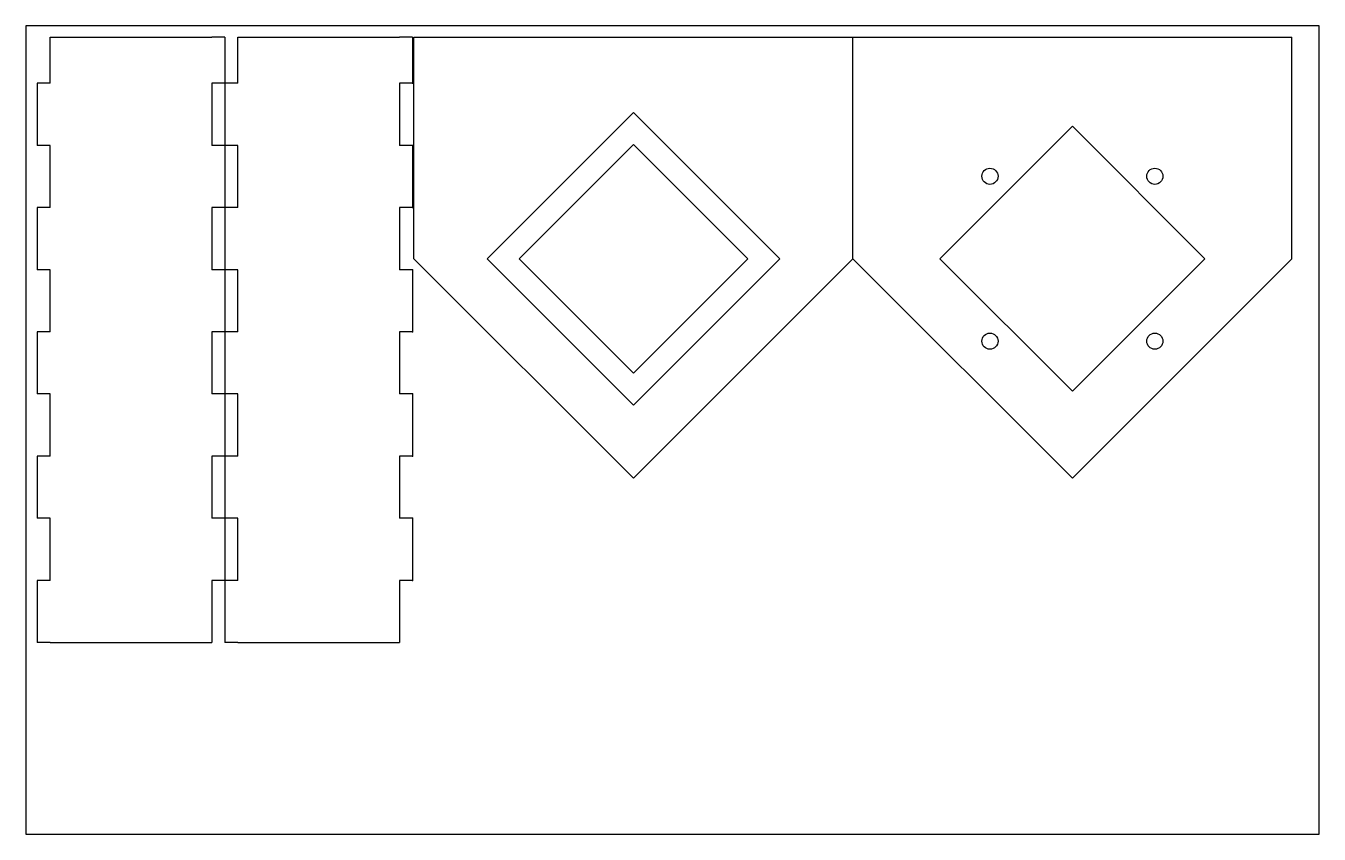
# Model space of a CAD drawing. Header units: millimetres. Extents: x 59395 to 60195, y 15359 to 15859.
import ezdxf

# ---------------------------------------------------------------- set-up
doc = ezdxf.new("R2010")
doc.units = ezdxf.units.MM
doc.layers.add('Tyk fuldstregslinje (Optegning)', color=7, linetype='Continuous', lineweight=30)

msp = doc.modelspace()

# ---------------------------------------------------------------- linework, layer by layer
at = {"layer": 'Tyk fuldstregslinje (Optegning)'}
for p, q in [((60194.76, 15859.01), (59394.76, 15859.01)), ((59394.76, 15859.01), (59394.76, 15359.01)), ((60194.76, 15359.01), (60194.76, 15859.01)), ((59409.83, 15823.5), (59409.83, 15851.94)), ((59409.83, 15851.94), (59509.83, 15851.94)), ((59517.83, 15851.94), (59509.83, 15851.94)), ((59517.83, 15851.94), (59517.83, 15823.5)), ((59525.83, 15823.5), (59525.83, 15851.94)), ((59525.83, 15851.94), (59625.83, 15851.94)), ((59633.83, 15851.94), (59625.83, 15851.94)), ((59633.83, 15851.94), (59633.83, 15823.5)), ((59634.83, 15851.94), (59906.36, 15851.94)), ((59634.83, 15714.97), (59634.83, 15851.94)), ((59906.36, 15851.94), (60177.89, 15851.94)), ((59906.36, 15714.97), (59906.36, 15851.94)), ((60177.89, 15714.97), (60177.89, 15851.94)), ((59401.83, 15823.5), (59401.83, 15785.06)), ((59409.83, 15823.5), (59401.83, 15823.5)), ((59509.83, 15823.5), (59509.83, 15785.06)), ((59517.83, 15823.5), (59509.83, 15823.5)), ((59517.83, 15823.5), (59517.83, 15785.06)), ((59525.83, 15823.5), (59517.83, 15823.5)), ((59625.83, 15823.5), (59625.83, 15785.06)), ((59633.83, 15823.5), (59625.83, 15823.5)), ((59770.6, 15805.48), (59680.09, 15714.97)), ((59861.11, 15714.97), (59770.6, 15805.48)), ((60042.13, 15796.99), (59960.1, 15714.97)), ((60124.15, 15714.97), (60042.13, 15796.99)), ((59409.83, 15785.06), (59401.83, 15785.06)), ((59409.83, 15746.62), (59409.83, 15785.06)), ((59517.83, 15785.06), (59509.83, 15785.06)), ((59517.83, 15785.06), (59517.83, 15746.62)), ((59525.83, 15785.06), (59517.83, 15785.06)), ((59525.83, 15746.62), (59525.83, 15785.06)), ((59633.83, 15785.06), (59625.83, 15785.06)), ((59633.83, 15785.06), (59633.83, 15746.62)), ((59770.6, 15785.68), (59699.89, 15714.97)), ((59841.31, 15714.97), (59770.6, 15785.68)), ((59401.83, 15746.62), (59401.83, 15708.18)), ((59409.83, 15746.62), (59401.83, 15746.62)), ((59509.83, 15746.62), (59509.83, 15708.18)), ((59517.83, 15746.62), (59509.83, 15746.62)), ((59517.83, 15746.62), (59517.83, 15708.18)), ((59525.83, 15746.62), (59517.83, 15746.62)), ((59625.83, 15746.62), (59625.83, 15708.18)), ((59633.83, 15746.62), (59625.83, 15746.62)), ((59634.83, 15714.97), (59770.6, 15579.2)), ((59680.09, 15714.97), (59770.6, 15624.46)), ((59699.89, 15714.97), (59770.6, 15644.26)), ((59770.6, 15644.26), (59841.31, 15714.97)), ((59770.6, 15579.2), (59906.36, 15714.97)), ((59770.6, 15624.46), (59861.11, 15714.97)), ((59906.36, 15714.97), (60042.13, 15579.2)), ((59960.1, 15714.97), (60042.13, 15632.94)), ((60042.13, 15632.94), (60124.15, 15714.97)), ((60042.13, 15579.2), (60177.89, 15714.97)), ((59409.83, 15708.18), (59401.83, 15708.18)), ((59409.83, 15669.74), (59409.83, 15708.18)), ((59517.83, 15708.18), (59509.83, 15708.18)), ((59517.83, 15708.18), (59517.83, 15669.74)), ((59525.83, 15708.18), (59517.83, 15708.18)), ((59525.83, 15669.74), (59525.83, 15708.18)), ((59633.83, 15708.18), (59625.83, 15708.18)), ((59633.83, 15708.18), (59633.83, 15669.74)), ((59401.83, 15669.74), (59401.83, 15631.3)), ((59409.83, 15669.74), (59401.83, 15669.74)), ((59509.83, 15669.74), (59509.83, 15631.3)), ((59517.83, 15669.74), (59509.83, 15669.74)), ((59517.83, 15669.74), (59517.83, 15631.3)), ((59525.83, 15669.74), (59517.83, 15669.74)), ((59625.83, 15669.74), (59625.83, 15631.3)), ((59633.83, 15669.74), (59625.83, 15669.74)), ((59409.83, 15631.3), (59401.83, 15631.3)), ((59409.83, 15592.86), (59409.83, 15631.3)), ((59517.83, 15631.3), (59509.83, 15631.3)), ((59517.83, 15631.3), (59517.83, 15592.86)), ((59525.83, 15631.3), (59517.83, 15631.3)), ((59525.83, 15592.86), (59525.83, 15631.3)), ((59633.83, 15631.3), (59625.83, 15631.3)), ((59633.83, 15631.3), (59633.83, 15592.86)), ((59401.83, 15592.86), (59401.83, 15554.42)), ((59409.83, 15592.86), (59401.83, 15592.86)), ((59509.83, 15592.86), (59509.83, 15554.42)), ((59517.83, 15592.86), (59509.83, 15592.86)), ((59517.83, 15592.86), (59517.83, 15554.42)), ((59525.83, 15592.86), (59517.83, 15592.86)), ((59625.83, 15592.86), (59625.83, 15554.42)), ((59633.83, 15592.86), (59625.83, 15592.86)), ((59409.83, 15554.42), (59401.83, 15554.42)), ((59409.83, 15515.98), (59409.83, 15554.42)), ((59517.83, 15554.42), (59509.83, 15554.42)), ((59517.83, 15554.42), (59517.83, 15515.98)), ((59525.83, 15554.42), (59517.83, 15554.42)), ((59525.83, 15515.98), (59525.83, 15554.42)), ((59633.83, 15554.42), (59625.83, 15554.42)), ((59633.83, 15554.42), (59633.83, 15515.98)), ((59401.83, 15515.98), (59401.83, 15477.55)), ((59409.83, 15515.98), (59401.83, 15515.98)), ((59509.83, 15515.98), (59509.83, 15477.55)), ((59517.83, 15515.98), (59509.83, 15515.98)), ((59517.83, 15515.98), (59517.83, 15477.55)), ((59525.83, 15515.98), (59517.83, 15515.98)), ((59625.83, 15515.98), (59625.83, 15477.55)), ((59633.83, 15515.98), (59625.83, 15515.98)), ((59409.83, 15477.55), (59401.83, 15477.55)), ((59409.83, 15477.55), (59509.83, 15477.55)), ((59525.83, 15477.55), (59517.83, 15477.55)), ((59525.83, 15477.55), (59625.83, 15477.55)), ((59394.76, 15359.01), (60194.76, 15359.01))]:
    msp.add_line(p, q, dxfattribs=at)
for centre in [(59991.13, 15765.97), (60093.13, 15765.97), (59991.13, 15663.97), (60093.13, 15663.97)]:
    msp.add_circle(centre, 5, dxfattribs=at)
for p in [(59517.83, 15823.5), (59633.83, 15823.5), (59517.83, 15785.06), (59633.83, 15785.06), (59517.83, 15746.62), (59633.83, 15746.62), (59517.83, 15708.18), (59633.83, 15708.18), (59517.83, 15669.74), (59633.83, 15669.74), (59517.83, 15631.3), (59633.83, 15631.3), (59517.83, 15592.86), (59633.83, 15592.86), (59517.83, 15554.42), (59633.83, 15554.42), (59517.83, 15515.98), (59633.83, 15515.98)]:
    msp.add_point(p, dxfattribs=at)

doc.saveas('drawing.dxf')
